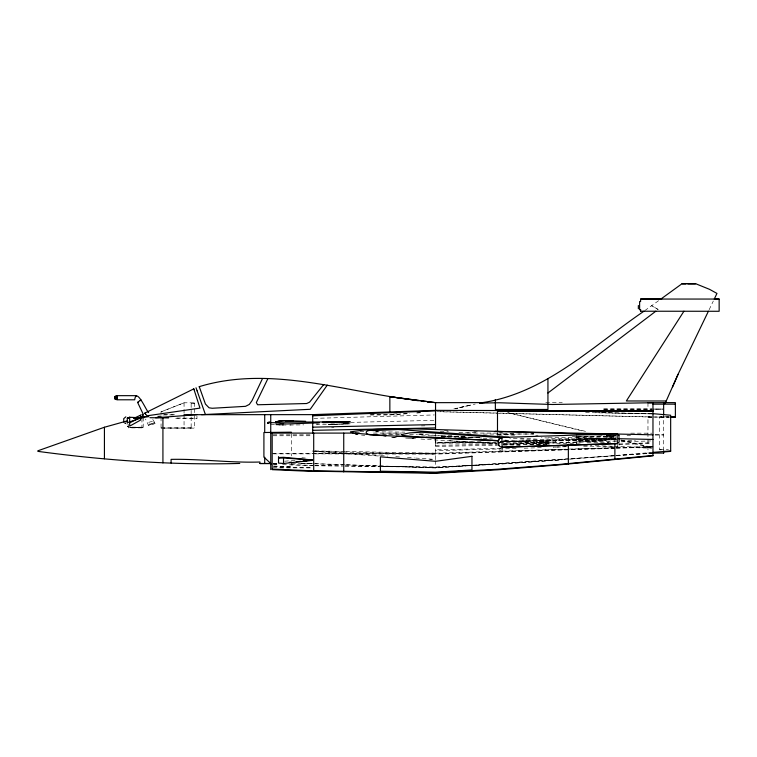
<?xml version="1.0" encoding="UTF-8"?>
<svg xmlns="http://www.w3.org/2000/svg" width="757" height="757" viewBox="0 0 757 757"><rect width="100%" height="100%" fill="white"/><g stroke="black" fill="none" stroke-linecap="round" stroke-linejoin="round"><path stroke-width="0.57" stroke-dasharray="3.79 2.84" d="M148.467 425.311L150.529 424.355A7.315 1.58 -16.2 0 1 153.103 423.655L155.128 423.381L153.075 424.327A7.315 1.58 -16.2 0 1 150.501 425.037L148.467 425.311L145.505 419.056M709.12 309.755L713.321 301.012M617.296 444.529L617.4 447.803L619.141 446.185L619.065 443.555M605.742 444.473L616.066 435.578L606.622 435.256M644.765 310.635L659.924 299.744M153.349 423.21L154.371 422.132M498.541 443.47L500.207 442.504M498.541 443.517L500.207 442.552M539.258 442.05L545.012 442.873L558.874 442.959L605.553 440.602L615.119 435.256M152.649 423.551L153.34 423.22M152.64 423.56C143.452 425.888 149.176 420.04 154.352 422.084M194.36 408.865L194.36 428.131L161.052 428.065L161.052 411.817L184.055 402.781L194.36 402.838M161.052 411.846L184.055 402.838M453.878 408.856L475.235 404.03M270.703 422.009L267.297 423.22L268.849 424.081M270.703 421.157L267.297 422.368L268.849 423.229M539.911 441.691L548.995 440.669L561.032 440.527L539.486 441.918L548.995 440.669M538.397 444.444L540.138 444.085L503.907 441.066M418.735 434.121L469.785 438.123M393.366 414.051L399.223 413.454M498.494 435.303L518.488 434.016L533.846 434.016M284.67 461.212L295.022 460.322M382.569 466.624L435.54 467.296L497.491 464.334L568.356 459.319M569.519 459.225L613.719 455.6M616.037 455.411L651.815 452.487M369.984 414.987L389.855 414.968L409.764 413.53M416.795 413.019L422.652 412.603M407.417 413.483L389.855 414.722L369.984 414.704M416.795 412.82L420.305 412.574M345.779 464.76L435.54 467.977L615.356 455.761M616.529 455.676L652.969 453.206M615.356 455.619L435.54 467.741L301.049 463.379M616.529 455.525L652.969 453.083M559.092 460.076L497.491 464.088L435.54 467.05L380.213 466.312M375.945 431.613L378.263 431.471M409.622 434.66L417.599 434.187M126.788 424.015L127.659 423.967M157.021 416.227L161.743 415.981M513.889 433.382L495.154 434.603M576.56 441.833L605.742 440.498L576.56 440.29M565.876 446.649L553.802 447.065M158.204 416.331L162.925 416.104M618.933 444.018L651.796 442.684M567.305 446.677L553.282 447.217M583.732 446.005L591.946 445.674M618.933 444.577L651.796 443.242M316.085 424.005L318.337 423.929M343.498 423.674L348.182 423.835L316.568 424.753M290.139 424.961L291 424.923M516.085 448.504L435.54 450.652M524.222 448.22L542.826 447.576M349.081 423.797L328.273 424.469L350.188 423.816M500.973 448.295L435.54 449.857M615.053 447.813L502.175 451.427L498.731 449.686L498.655 447.302M615.148 447.974L435.54 453.661L343.413 453.661M616.33 447.936L652.969 446.781M345.779 453.935L435.54 454.124L615.148 448.286M616.33 448.248L652.969 447.056M616.586 441.113L503.301 444.132M621.279 440.981L635.36 440.555M580.212 443.063L555.61 443.782M587.252 442.854L610.719 442.145M621.279 441.833L650.623 440.953M343.413 453.405L435.54 453.206L615.148 447.671M616.33 447.633L652.969 446.507M313.89 418.375L434.357 414.94M441.378 436.874L465.924 436.231M350.5 422.415L434.357 420.343M451.901 435.729L421.356 435.928M503.301 445.125L549.8 443.933M616.586 439.249L499.809 441.52M616.586 439.77L436.704 443.082L496.318 443.072M270.703 424.431L281.935 424.857M331.604 427.743L333.969 427.696M421.365 425.879L424.904 425.803M435.54 446.393L497.491 445.277M435.54 445.315L497.491 444.274M462.319 437.887L479.9 437.622M269.369 422.34L267.297 422.368L269.615 422.368M441.217 437.13L465.839 436.789M461.25 437.291L470.599 437.168M441.236 436.373L454.219 436.221M535.701 435.275L538.066 435.247M441.378 436.704L465.867 436.467M441.236 437.035L466.028 436.751M606.944 435.351L612.782 435.275M462.347 437.376L479.957 437.168M606.348 435.672L616.066 435.578M608.713 435.644L616.056 435.549L607.985 435.266M576.56 436.836L615.119 436.392L606.348 436.202M576.56 437.395L612.016 436.988L576.56 436.259M576.56 439.467L612.016 439.069L576.56 438.331M481.121 441.766L436.704 442.334L496.318 442.372M572.301 436.392L589.854 436.221M606.243 436.06L615.602 435.975L606.537 435.739M289.619 424.999L303.68 424.866M334.528 423.92L328.85 423.92M161.052 427.979L194.36 427.913M164.099 414.751L174.659 414.732M269.615 423.22L267.297 423.22L269.369 423.248M533.571 433.998L481.121 434.083M342.24 453.405L272.179 453.471M545.778 402.648L562.271 402.62M191.152 403.453L194.36 403.453L191.152 403.509L191.152 428.131M603.32 409.073L652.07 409.083L603.32 409.14M653.102 409.083L662.791 409.092L655.25 409.121M603.793 409.102L662.791 409.102M668.459 416.785L659.659 416.785L659.659 449.828L661.855 449.828M651.966 416.993L647.964 416.993L647.964 453.131L651.966 453.083M652.969 416.993L669.51 416.993M647.964 417.098L669.51 417.041M659.659 417.23L668.459 417.23M131.926 427.175L143.205 427.222M131.926 427.402L143.205 427.402M129.665 427.459L143.205 427.459L143.205 417.959M129.542 427.667L141.947 427.61M141.947 427.837L128.416 427.894L128.416 424.308M161.052 428.017L191.152 428.017M458.912 432.436L477.62 432.427M373.4 433.08L401.541 433.07M467.097 433.08L503.358 433.099M630.742 433.174L651.796 433.174M381.802 434.064L400.491 434.064M382.777 434.092L400.368 434.092M273.069 434.83L312.707 434.83M655.098 434.849L663.643 434.849M655.098 434.934L663.643 434.934M273.069 435.767L312.707 435.758M659.659 449.346L668.459 449.346M312.707 453.661L342.24 453.661M273.343 453.859L312.707 453.859M273.069 463.379L277.734 463.379M273.343 463.473L276.816 463.435M301.135 463.435L312.707 463.473M273.343 463.568L276.816 463.568M301.135 463.568L312.707 463.568M273.069 463.729L277.734 463.729M291.729 463.729L312.707 463.729M273.069 467.268L312.707 467.268M280.071 467.873L312.707 467.873M162.925 414.931L174.659 414.959M440.214 431.282L448.39 431.291M315.073 453.869L344.596 453.935M558.817 440.281L605.553 440.602M360.058 431.679L364.779 431.727M375.387 431.831L404.872 432.133M176.873 418.015L196.962 418.252M314.855 465.451L342.571 465.82M344.908 465.848L379.039 466.303M314.855 465.754L342.571 466.113M344.908 466.142L381.396 466.605M175.69 418.252L196.962 418.574L196.962 416.076M278.926 424.923L284.055 424.999L282.295 424.866M275.917 424.866L283.837 424.999M540.138 442.599L535.256 441.833L540.138 440.195L509.783 438.227M315.073 450.926L344.596 451.484M345.779 451.503L435.54 453.206M585.606 412.565L652.969 413.88M286.099 425.027L281.699 424.866M278.926 424.1L274.043 423.92M498.655 432.436L503.301 432.54M627.023 435.266L630.562 435.341M614.883 439.495L559.092 438.653L541.51 437.66M601.588 412.556L651.796 413.719M312.707 451.314L342.24 451.986M343.413 452.014L435.54 454.124M595.75 412.565L652.969 413.956M440.262 411.619L651.786 416.965M436.713 411.694L651.786 417.069M531.423 433.373L533.77 433.439M343.687 423.693L348.182 423.835M444.425 430.544L447.945 430.657M473.759 431.499L477.279 431.613M499.847 442.457L549.317 444.122M595.248 445.665L612.915 446.261M614.097 446.299L651.786 447.567M503.377 443.261L546.961 444.719M583.467 445.939L615.271 446.999M616.453 447.037L651.786 448.21M315.073 463.653L344.596 464.713M273.343 463.956L276.816 464.088M290.707 464.599L312.707 465.423M273.343 464.268L276.816 464.391M282.607 464.609L312.707 465.725M273.466 466.038L291.331 466.7M273.466 466.312L291.331 466.974L291.331 462.158M503.67 440.877L555.543 443.006L555.647 440.375L520.636 438.095M503.206 440.981L549.08 442.996L503.358 440.981M392.523 437.168L396.886 437.404M553.358 446.923L555.543 447.046M497.491 434.225L516.151 435.294M548.371 437.139L614.883 438.625L614.883 442.533M449.431 440.697L496.601 443.536M503.67 443.962L520.097 444.965M391.53 437.186L395.059 437.414M405.648 438.076L415.517 438.568M420.939 439.051L497.33 443.886M503.206 444.264L520.835 445.381M409.745 438.161L415.196 438.596M125.804 423.201L124.489 422.974M312.707 450.879L379.389 455.534M380.553 455.61L387.575 456.102M395.76 456.67L400.444 457.001M407.465 457.483L414.476 457.976M415.65 458.061L435.54 459.442M315.044 451.475L379.389 456.074M429.683 459.669L432.029 459.84M301.92 457.767L305.374 458.023M361.477 435.067L364.751 435.351M548.456 443.839L503.064 439.949M460.729 436.174L465.432 436.6M471.308 437.12L481.897 438.066M483.07 438.171L492.485 439.013M355.118 434.367L357.38 434.688M356.017 434.244L358.184 434.603M585.511 431.358L507.777 412.631L584.376 431.462M606.092 436.316L616.378 438.795M620.958 439.893L651.824 447.33M603.802 436.212L616.378 439.297M620.958 440.413L651.824 447.974M125.927 423.816L124.498 422.983M127.29 426.305L128.879 426.882L127.29 426.342L127.29 423.977M275.964 423.778L277.015 424.185M658.126 309.462L651.673 305.714L658.126 309.499M152.763 419.454L155.128 423.381M502.071 448.144L502.175 451.361M663.643 413.738L663.643 449.724M647.964 402.752L647.964 409.13M576.56 435.18L576.56 444.274M568.356 437.858L568.356 444.274M497.491 432.02L497.491 436.202M435.54 432.455L435.54 436.6M435.54 442.343L435.54 460.095M435.54 460.701L435.54 467.977M389.855 414.42L389.855 414.968M291.331 433.827L291.331 455.951M194.36 402.781L194.36 408.288M184.055 402.781L184.055 413.568M184.055 414.694L184.055 428.131M141.947 418.394L141.947 427.894M457.332 408.137L455.676 408.799L471.195 404.948L457.332 408.137M615.914 437.943L503.045 441.492L615.914 438.01M423.854 434.073L418.015 434.073L423.816 434.102"/><path stroke-width="1.14" d="M136.137 396.394L136.298 395.665L117.373 395.665L117.373 399.791L134.699 399.791C136.336 386.628 146.555 411.401 148.627 412.574M143.537 414.893L137.604 402.393L140.934 399.8L140.282 400.69M140.499 417.59L140.509 416.984M670.683 417.041L675.376 417.098L675.376 402.62L665.45 402.62L665.072 403.547L678.045 374.327L708.401 311.241M672.453 387.215L678.045 374.355M262.367 378.841L252.034 400.604L249.318 404.427L245.514 406.339L212.187 408.269L209.074 407.805L205.431 404.058L199.242 386.657C267.94 365.707 339.619 390.148 408.127 399.299M267.789 378.841L256.33 402.573L257.588 404.768L306.632 403.528L309.556 402.185L323.759 384.49L323.409 384.972M326.967 385.616L327.27 385.133L310.238 409.291L201.561 414.675M683.931 311.231L626.351 400.973L666.113 400.992M617.4 443.593L619.141 442.003L618.933 435.313L617.097 433.761L501.872 437.451C496.526 437.849 496.819 447.16 502.175 447.217L617.4 443.593L502.175 447.273L501.872 437.451L498.541 439.382M547.936 393.006L655.799 311.231M643.904 311.25C592.286 346.365 544.434 394.388 479.73 403.017M660.852 299.081L682.057 283.695L695.626 283.695L709.574 289.354L716.964 293.432L714.248 299.081L719.15 299.1M129.665 422.889L140.509 417.315L148.353 416.416M144.871 413.095L193.801 388.861L199.99 408.108L146.99 415.82L144.871 413.095L145.401 413.833M138.247 402.204L137.604 402.393M134.708 418.261L135.844 418.101M133.611 418.413L140.499 415.262L140.499 420.135L129.665 426.134L129.665 417.258L143.205 417.959M197.104 390.849L205.365 414.42M125.104 421.952L125.804 421.687M127.29 418.138L129.665 417.258L127.29 418.176L127.29 422.803M127.479 420.826L104.428 427.241L37.85 450.803L37.85 451.361C104.816 460.341 172.151 465.328 239.751 463.435M125.842 416.852L123.722 418.678L123.77 422.046M326.589 421.772L350.188 421.772L275.614 422.255L278.68 421.053L283.383 420.608M127.29 422.709L141.464 417.864L135.948 417.627M278.519 456.67L278.519 463.095L283.525 463.492L312.272 460.417M652.969 455.468L559.092 464.476L497.491 469.236L435.54 472.699L313.701 470.835L313.701 433.108M289.278 462.366L291.577 462.167M296.176 461.77L300.775 461.373M303.074 461.174L312.272 459.934L283.525 457.294L278.519 457.521M482.181 402.809L479.569 403.084L499.213 402.752L552.468 404.493L652.969 402.715M652.969 452.383L670.664 450.898M664.021 451.948L670.664 451.39L670.664 415.224L652.969 413.672M293.413 420.816L282.276 420.627L275.633 421.819L278.037 421.876M285.957 421.233L291.975 420.75M303.349 460.871L306.689 460.635M310.039 460.388L312.272 460.228M155.611 417.76L196.962 414.685L318.555 414.637M444.936 472.273L449.639 471.99M457.862 471.479L461.382 471.27M140.509 417.079L148.769 416.653M278.519 458.212L283.525 457.976L312.272 460.076M312.707 415.801L435.54 410.871M322.917 422.661L348.182 421.895M319.463 422.794L287.073 423.958L281.415 423.74L277.223 422.69L270.741 422.69M652.969 410.928L435.54 410.36L312.707 414.628L312.707 421.535M312.707 427.166L435.54 424.554M312.707 430.326L435.54 427.932M284.85 420.58L305.677 421.28M354.929 433.118L379.257 435.389L498.958 440.678L419.766 437.215L403.424 435.502L401.248 434.584L409.622 432.9L421.545 432.2L502.724 437.745M647.964 402.752L665.441 402.639M416.719 436.969L396.214 436.269M184.055 414.713L196.962 414.685M686.097 283.695L682.076 283.695L686.097 283.686M687.687 283.686L695.626 283.695L687.687 283.695M640.592 299.1L661.694 299.1M640.592 311.222L719.15 311.278L719.15 299.053L640.592 299.053L640.592 301.523L639.618 301.523L639.618 309.66L640.592 309.641L640.592 311.278M639.618 309.66L640.592 309.66M116.852 396.166L117.373 396.148M116.852 396.233L117.373 396.29M116.852 396.507L117.373 396.507M116.852 396.819L117.373 396.819M116.852 397.188L117.373 397.188M116.852 397.595L117.373 397.595M116.852 398.021L117.373 398.021M116.852 398.419L117.373 398.419M116.852 398.636L117.373 398.636M116.852 398.759L117.373 398.759M116.852 399.034L117.373 398.939M116.852 399.166L117.373 399.166M116.852 399.289L117.373 399.299M484.537 402.61L435.54 402.658L389.855 396.696L389.855 411.893M652.969 404.153L675.376 404.153M670.683 416.993L675.376 416.993M322.34 422.255L333.212 422.264M353.226 432.976L350.444 431.831L364.108 430.004L377.194 429.314L415.64 428.926L605.363 434.698M291.331 432.181L263.909 432.521L263.909 457.133L271.441 464.088M270.741 433.108L359.338 433.089M652.969 453.131L663.643 453.027M271.12 463.473L259.963 463.473L259.963 462.016C230.279 462.972 200.766 458.789 171.091 459.367L171.091 463.066M259.963 463.568L271.12 463.568M652.969 411.032L497.491 410.852L652.969 411.098M495.154 431.32L652.969 434.83M149.905 417.694L168.603 417.921M386.269 471.99L399.176 472.217M429.673 472.747L435.54 472.851M618.346 438.7L652.969 439.438M426.125 437.168L434.357 437.347M128.416 417.703L128.416 418.309M385.994 435.682L374.015 434.717C364.619 436.325 362.717 429.03 373.627 430.61L397.974 429.512L508.95 437.291M576.56 434.035L601.768 434.906M326.986 422.037L333.26 422.264M286.099 420.561L293.063 420.845M272.179 469.056L312.707 470.826M312.707 471.431L272.179 469.662L272.179 433.108M544.926 410.389L551.418 410.682M383.648 435.625L385.947 435.748M280.856 423.759L283.383 423.929M373.277 435.01L376.589 435.266M389.855 396.696L435.54 402.658L435.54 429.21M410.408 399.63L418.403 400.765M421.829 401.248L424.119 401.579M427.544 402.062L429.825 402.393M277.185 422.68L275.775 422.056M617.097 433.761L618.933 435.313M269.766 462.849L271.441 464.382M144.209 417.627L142.07 414.476L142.515 415.205M199.536 387.452L199.242 386.657M196.006 387.773L197.113 390.867M193.801 388.861L194.047 389.675M617.097 433.827L617.4 443.659M498.636 442.476L498.731 445.542M140.499 415.934L140.499 415.262L140.499 416.104M663.643 402.62L663.643 414.751M663.643 450.756L663.643 453.131M652.969 402.62L652.969 455.846L559.092 464.864L497.491 469.823L435.54 473.314L313.701 471.195M638.35 305.506L638.35 308.79M614.883 444.425L614.883 459.508M568.356 444.274L568.356 463.975M547.936 378.831L547.936 409.471L495.362 409.461L495.362 399.488M497.491 410.152L497.491 431.32M435.54 437.376L435.54 443.044M343.735 433.099L343.735 471.904M312.707 422.69L312.707 433.023M283.525 457.976L283.525 463.492M270.741 414.628L270.741 469.605M264.713 414.628L264.713 431.67M264.713 457.2L264.713 463.473M162.925 417.637L162.925 462.953M116.852 395.712L116.852 399.762M116.181 395.797L116.181 399.639M115.357 396.025L115.357 399.422M115.064 397.491L115.064 398.229M114.61 396.536L114.61 398.92M104.428 427.241L104.428 458.77M471.961 456.301L435.54 461.316L380.402 456.831L380.402 471.223L435.54 472.179L471.961 469.955L471.961 456.301M136.307 418.101L134.055 417.987L136.307 418.157"/></g></svg>
